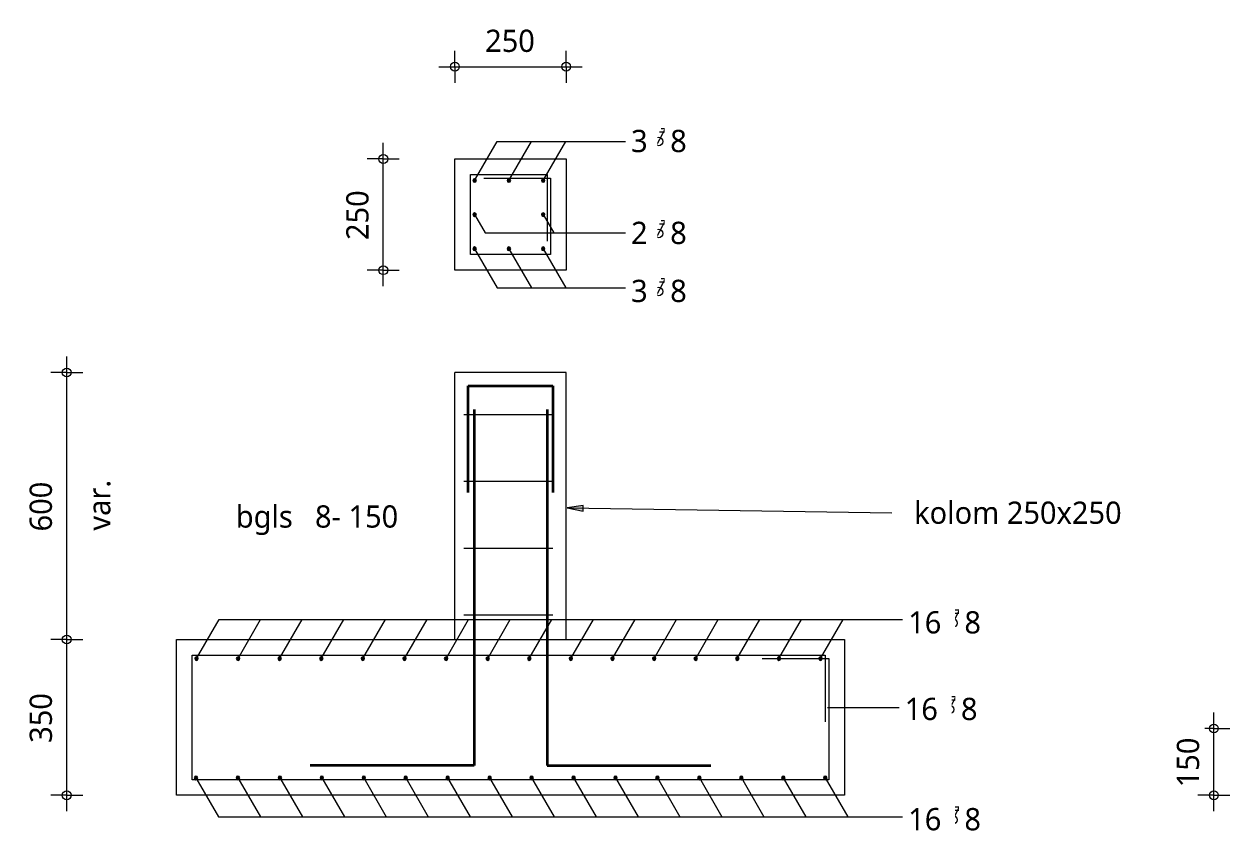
# Model space of a CAD drawing. Header units: millimetres. Extents: x -3388 to 20400, y -422 to 11347.
# Drawn here: x 12175 to 14884, y 4611 to 6435 of the extents above; entities that cross this region are included whole.
import ezdxf

# ---------------------------------------------------------------- set-up
doc = ezdxf.new("R2010")
doc.units = ezdxf.units.MM
for name, color, linetype, lineweight in [('A-ANNO-DIMS', 211, 'Continuous', 13), ('A-ANNO-DIMS-20', 211, 'Continuous', 13), ('A-DETL', 90, 'Continuous', 13), ('A-DETL-GENF', 92, 'Continuous', 18), ('A-DETL-IDEN', 3, 'Continuous', 18), ('A-DETL-MEDM', 33, 'Continuous', 18), ('G-ANNO-TEXT', 231, 'Continuous', 13)]:
    doc.layers.add(name, color=color, linetype=linetype, lineweight=lineweight)
doc.styles.add('Segoe UI_1', font='segoeui.ttf', dxfattribs={"height": 50})
doc.dimstyles.new('2_5_mm', dxfattribs={"dimscale": 304.8, "dimtxt": 52.368197, "dimasz": 0.065617, "dimexe": 0.11811, "dimexo": 0.0625, "dimgap": 0.059055, "dimtad": 1, "dimdec": 0, "dimzin": 0, "dimdsep": 46, "dimtxsty": 'Segoe UI_1', "dimblk1": 'DOTBLANK', "dimblk2": 'DOTBLANK', "dimsah": 1, "dimcen": 0.09, "dimdle": 0.11811, "dimazin": 0, "dimtfac": 1, "dimtdec": 4, "dimtix": 1, "dimtmove": 0, "dimatfit": 3, "dimfxl": 0.11811, "dimfxlon": 1, "dimtvp": 1, "dimtfill": 1, "dimtolj": 1, "dimtzin": 0, "dimarcsym": 2})

# ---------------------------------------------------------------- blocks, each defined once
blk = doc.blocks.new('28 reeks_staven - Type 1-4439006-Details Wapening')
at = {"layer": 'A-DETL-GENF'}
for points in [[(0, -4), (1, -3.9), (2, -3.5), (2.8, -2.8), (3.5, -2), (3.9, -1), (4, 0), (3.9, 1), (3.5, 2), (2.8, 2.8), (2, 3.5), (1, 3.9), (0, 4), (-1, 3.9), (-2, 3.5), (-2.8, 2.8), (-3.5, 1.9), (-3.9, 1), (-4, 0), (-3.9, -1), (-3.5, -2), (-2.8, -2.8), (-2, -3.5), (-1, -3.9)], [(93.5, -4), (94.5, -3.9), (95.5, -3.5), (96.3, -2.8), (96.9, -2), (97.3, -1), (97.5, 0), (97.3, 1), (96.9, 2), (96.3, 2.8), (95.5, 3.5), (94.5, 3.9), (93.5, 4), (92.4, 3.9), (91.5, 3.5), (90.6, 2.8), (90, 1.9), (89.6, 1), (89.5, 0), (89.6, -1), (90, -2), (90.6, -2.8), (91.5, -3.5), (92.4, -3.9)], [(186.9, -4), (188, -3.9), (188.9, -3.5), (189.7, -2.8), (190.5, -1.8), (190.8, -1), (190.9, 0), (190.5, 1.8), (190.4, 2), (189.7, 2.8), (188.9, 3.5), (188, 3.9), (186.9, 4), (185.9, 3.9), (184.9, 3.5), (184.1, 2.8), (183.4, 1.9), (183.1, 1), (182.9, 0), (183.1, -1), (183.5, -2), (184.1, -2.8), (184.9, -3.5), (185.9, -3.9)], [(280.4, -4), (281.4, -3.9), (282.4, -3.5), (283.2, -2.8), (283.8, -2), (284.2, -1), (284.4, 0), (284.2, 1), (283.8, 2), (283.2, 2.8), (282.4, 3.5), (281.4, 3.9), (280.4, 4), (279.3, 3.9), (278.4, 3.5), (277.6, 2.8), (276.9, 1.9), (276.5, 1), (276.4, 0), (276.5, -1), (276.9, -2), (277.6, -2.8), (278.4, -3.5), (279.3, -3.9)], [(373.8, -4), (374.9, -3.9), (375.8, -3.5), (376.7, -2.8), (377.3, -2), (377.7, -1), (377.8, 0), (377.7, 1), (377.3, 2), (376.7, 2.8), (375.8, 3.5), (374.9, 3.9), (373.8, 4), (372.8, 3.9), (371.8, 3.5), (371, 2.8), (370.3, 1.9), (370, 1), (369.8, 0), (370, -1), (370.4, -2), (371, -2.8), (371.8, -3.5), (372.8, -3.9)], [(467.3, -4), (468.3, -3.9), (469.3, -3.5), (470.1, -2.8), (470.8, -2), (471.2, -1), (471.3, 0), (471.2, 1), (470.8, 2), (470.1, 2.8), (469.3, 3.5), (468.3, 3.9), (467.3, 4), (466.3, 3.9), (465.3, 3.5), (464.5, 2.8), (463.8, 1.9), (463.4, 1), (463.3, 0), (463.4, -1), (463.8, -2), (464.5, -2.8), (465.3, -3.5), (466.3, -3.9)], [(560.8, -4), (561.8, -3.9), (562.8, -3.5), (563.6, -2.8), (564.2, -2), (564.6, -1), (564.8, 0), (564.6, 1), (564.2, 2), (563.6, 2.8), (562.8, 3.5), (561.8, 3.9), (560.8, 4), (559.7, 3.9), (558.8, 3.5), (557.9, 2.8), (557.3, 1.9), (556.9, 1), (556.8, 0), (556.9, -1), (557.3, -2), (557.9, -2.8), (558.8, -3.5), (559.7, -3.9)], [(654.2, -4), (655.3, -3.9), (656.2, -3.5), (657.1, -2.8), (657.7, -2), (658.1, -1), (658.2, 0), (658.1, 1), (657.7, 2), (657.1, 2.8), (656.2, 3.5), (655.3, 3.9), (654.2, 4), (653.2, 3.9), (652.2, 3.5), (651.4, 2.8), (650.7, 1.9), (650.4, 1), (650.2, 0), (650.4, -1), (650.8, -2), (651.4, -2.8), (652.2, -3.5), (653.2, -3.9)], [(747.7, -4), (748.7, -3.9), (749.7, -3.5), (750.5, -2.8), (751.2, -2), (751.5, -1), (751.7, 0), (751.5, 1), (751.2, 2), (750.5, 2.8), (749.7, 3.5), (748.7, 3.9), (747.7, 4), (746.7, 3.9), (745.7, 3.5), (744.9, 2.8), (744.2, 1.9), (743.8, 1), (743.7, 0), (743.8, -1), (744.2, -2), (744.9, -2.8), (745.7, -3.5), (746.7, -3.9)], [(841.1, -4), (842.2, -3.9), (843.1, -3.5), (844, -2.8), (844.6, -2), (845, -1), (845.1, 0), (845, 1), (844.6, 2), (844, 2.8), (843.1, 3.5), (842.2, 3.9), (841.1, 4), (840.1, 3.9), (839.1, 3.5), (838.3, 2.8), (837.6, 1.9), (837.3, 1), (837.1, 0), (837.3, -1), (837.7, -2), (838.3, -2.8), (839.1, -3.5), (840.1, -3.9)], [(934.6, -4), (935.6, -3.9), (936.6, -3.5), (937.4, -2.8), (938.1, -2), (938.5, -1), (938.6, 0), (938.5, 1), (938.1, 2), (937.4, 2.8), (936.6, 3.5), (935.6, 3.9), (934.6, 4), (933.6, 3.9), (932.6, 3.5), (931.8, 2.8), (931.1, 1.9), (930.7, 1), (930.6, 0), (930.7, -1), (931.1, -2), (931.8, -2.8), (932.6, -3.5), (933.6, -3.9)], [(1028.1, -4), (1029.1, -3.9), (1030.1, -3.5), (1030.9, -2.8), (1031.5, -2), (1031.9, -1), (1032.1, 0), (1031.9, 1), (1031.5, 2), (1030.9, 2.8), (1030.1, 3.5), (1029.1, 3.9), (1028.1, 4), (1027, 3.9), (1026.1, 3.5), (1025.2, 2.8), (1024.6, 1.9), (1024.2, 1), (1024.1, 0), (1024.2, -1), (1024.6, -2), (1025.2, -2.8), (1026.1, -3.5), (1027, -3.9)], [(1121.5, -4), (1122.6, -3.9), (1123.5, -3.5), (1124.4, -2.8), (1125, -2), (1125.4, -1), (1125.5, 0), (1125.4, 1), (1125, 2), (1124.4, 2.8), (1123.5, 3.5), (1122.6, 3.9), (1121.5, 4), (1120.5, 3.9), (1119.5, 3.5), (1118.7, 2.8), (1118, 1.9), (1117.7, 1), (1117.5, 0), (1117.7, -1), (1118.1, -2), (1118.7, -2.8), (1119.5, -3.5), (1120.5, -3.9)], [(1215, -4), (1216, -3.9), (1217, -3.5), (1217.8, -2.8), (1218.5, -2), (1218.9, -1), (1219, 0), (1218.9, 1), (1218.5, 2), (1217.8, 2.8), (1217, 3.5), (1216, 3.9), (1215, 4), (1214, 3.9), (1213, 3.5), (1212.2, 2.8), (1211.5, 1.9), (1211.1, 1), (1211, 0), (1211.1, -1), (1211.6, -2.1), (1212.2, -2.8), (1213, -3.5), (1214, -3.9)], [(1308.5, -4), (1309.5, -3.9), (1310.5, -3.5), (1311.3, -2.8), (1311.9, -2), (1312.3, -1), (1312.5, 0), (1312.3, 1), (1311.9, 2), (1311.3, 2.8), (1310.5, 3.5), (1309.5, 3.9), (1308.5, 4), (1307.4, 3.9), (1306.5, 3.5), (1305.6, 2.8), (1305, 1.9), (1304.6, 1), (1304.5, 0), (1304.6, -1), (1305, -2), (1305.6, -2.8), (1306.5, -3.5), (1307.4, -3.9)], [(1401.9, -4), (1402.9, -3.9), (1403.9, -3.5), (1404.7, -2.8), (1405.4, -2), (1405.8, -1), (1405.9, 0), (1405.8, 1), (1405.4, 2), (1404.7, 2.8), (1403.9, 3.5), (1402.9, 3.9), (1401.9, 4), (1400.9, 3.9), (1399.9, 3.5), (1399.1, 2.8), (1398.4, 1.9), (1398, 1), (1397.9, 0), (1398, -1), (1398.4, -2), (1399.1, -2.8), (1399.9, -3.5), (1400.9, -3.9)]]:
    blk.add_hatch(color=256, dxfattribs=at).paths.add_polyline_path(points)
for p, q in [((0, 0), (50.7, 87.8)), ((50.7, 87.8), (1601.9, 87.8)), ((93.5, 0), (144.1, 87.8)), ((186.9, 0), (237.6, 87.8)), ((280.4, 0), (331, 87.8)), ((373.8, 0), (424.5, 87.8)), ((467.3, 0), (518, 87.8)), ((560.8, 0), (611.4, 87.8)), ((654.2, 0), (704.9, 87.8)), ((747.7, 0), (798.4, 87.8)), ((841.1, 0), (891.8, 87.8)), ((934.6, 0), (985.3, 87.8)), ((1028.1, 0), (1078.7, 87.8)), ((1121.5, 0), (1172.2, 87.8)), ((1215, 0), (1265.7, 87.8)), ((1308.5, 0), (1359.1, 87.8)), ((1401.9, 0), (1452.6, 87.8))]:
    blk.add_line(p, q, dxfattribs=at)
at = {"layer": 'A-DETL-MEDM'}
for centre, start, end in [((0, 0), 360, 180), ((0, 0), 180, 360), ((93.5, 0), 0, 180), ((93.5, 0), 180, 360), ((186.9, 0), 0, 180), ((186.9, 0), 180, 360), ((280.4, 0), 0, 180), ((280.4, 0), 180, 360), ((373.8, 0), 360, 180), ((373.8, 0), 180, 360), ((467.3, 0), 0, 180), ((467.3, 0), 180, 360), ((560.8, 0), 0, 180), ((560.8, 0), 180, 360), ((654.2, 0), 0, 180), ((654.2, 0), 180, 360), ((747.7, 0), 0, 180), ((747.7, 0), 180, 360), ((841.1, 0), 0, 180), ((841.1, 0), 180, 360), ((934.6, 0), 0, 180), ((934.6, 0), 180, 360), ((1028.1, 0), 0, 180), ((1028.1, 0), 180, 360), ((1121.5, 0), 0, 180), ((1121.5, 0), 180, 360), ((1215, 0), 0, 180), ((1215, 0), 180, 360), ((1308.5, 0), 0, 180), ((1308.5, 0), 180, 360), ((1401.9, 0), 0, 180), ((1401.9, 0), 180, 360)]:
    blk.add_arc(centre, 4, start, end, dxfattribs=at)
blk = doc.blocks.new('28 balk - Type 1 dekking 35_40-4424353-Details Wapening')
at = {"layer": 'A-DETL-MEDM'}
for p, q in [((0, 350), (1500, 350)), ((0, 0), (0, 350)), ((1500, 350), (1500, 0)), ((1500, 0), (0, 0))]:
    blk.add_line(p, q, dxfattribs=at)
blk = doc.blocks.new('28 beugels - rond 8-4424733-Details Wapening')
at = {"layer": 'A-DETL-MEDM'}
for p, q in [((0, 280), (1422, 280)), ((0, 0), (0, 280)), ((1280, 272), (1430, 272)), ((1422, 280), (1422, 130)), ((1430, 272), (1430, 0)), ((1430, 0), (0, 0))]:
    blk.add_line(p, q, dxfattribs=at)
blk = doc.blocks.new('28 reeks_staven - Type 1-4439146-Details Wapening')
at = {"layer": 'A-DETL-GENF'}
for points in [[(0, -4), (1, -3.9), (2, -3.5), (2.8, -2.8), (3.5, -2), (3.9, -1), (4, 0), (3.9, 1), (3.5, 2), (2.8, 2.8), (2, 3.5), (1, 3.9), (0, 4), (-1, 3.9), (-2, 3.5), (-2.8, 2.8), (-3.5, 2), (-3.9, 1), (-4, 0), (-3.9, -1), (-3.5, -2), (-2.8, -2.8), (-2, -3.5), (-1, -3.9)], [(94.2, -4), (95.3, -3.9), (96.2, -3.5), (97.1, -2.8), (97.7, -2), (98.1, -1), (98.2, 0), (98.1, 1), (97.7, 2), (97.1, 2.8), (96.2, 3.5), (95.3, 3.9), (94.2, 4), (93.2, 3.9), (92.2, 3.5), (91.4, 2.8), (90.8, 2), (90.4, 1), (90.2, 0), (90.4, -1), (90.8, -2), (91.4, -2.8), (92.2, -3.5), (93.2, -3.9)], [(188.5, -4), (189.5, -3.9), (190.5, -3.5), (191.6, -2.5), (191.9, -2), (192.3, -1), (192.5, 0), (192.3, 1), (191.6, 2.5), (191.3, 2.8), (190.5, 3.5), (189.5, 3.9), (188.5, 4), (187.4, 3.9), (186.5, 3.5), (185.6, 2.8), (185, 2), (184.6, 1), (184.5, 0), (184.6, -1), (185, -2), (185.6, -2.8), (186.5, -3.5), (187.4, -3.9)], [(282.7, -4), (283.8, -3.9), (284.7, -3.5), (285.5, -2.8), (286.2, -2), (286.6, -1), (286.7, 0), (286.6, 1), (286.2, 2), (285.5, 2.8), (284.7, 3.5), (283.8, 3.9), (282.7, 4), (281.7, 3.9), (280.7, 3.5), (279.9, 2.8), (279.3, 2), (278.9, 1), (278.7, 0), (278.9, -1), (279.3, -2), (279.9, -2.8), (280.7, -3.5), (281.7, -3.9)], [(377, -4), (378, -3.9), (379, -3.5), (379.8, -2.8), (380.4, -2), (380.8, -1), (381, 0), (380.8, 1), (380.4, 2), (379.8, 2.8), (379, 3.5), (378, 3.9), (377, 4), (375.9, 3.9), (375, 3.5), (374.1, 2.8), (373.5, 2), (373.1, 1), (373, 0), (373.1, -1), (373.5, -2), (374.1, -2.8), (375, -3.5), (375.9, -3.9)], [(471.2, -4), (472.2, -3.9), (473.2, -3.5), (474, -2.8), (474.7, -2), (475.1, -1), (475.2, 0), (475.1, 1), (474.7, 2), (474, 2.8), (473.2, 3.5), (472.2, 3.9), (471.2, 4), (470.2, 3.9), (469.2, 3.5), (468.4, 2.8), (467.7, 2), (467.3, 1), (467.2, 0), (467.3, -1), (467.7, -2), (468.4, -2.8), (469.2, -3.5), (470.2, -3.9)], [(565.4, -4), (566.5, -3.9), (567.4, -3.5), (568.3, -2.8), (568.9, -2), (569.3, -1), (569.4, 0), (569.3, 1), (568.9, 2), (568.3, 2.8), (567.4, 3.5), (566.5, 3.9), (565.4, 4), (564.4, 3.9), (563.4, 3.5), (562.6, 2.8), (562, 2), (561.6, 1), (561.4, 0), (561.6, -1), (562, -2), (562.6, -2.8), (563.4, -3.5), (564.4, -3.9)], [(659.7, -4), (660.7, -3.9), (661.7, -3.5), (662.5, -2.8), (663.1, -2), (663.5, -1), (663.7, 0), (663.5, 1), (663.1, 2), (662.5, 2.8), (661.7, 3.5), (660.7, 3.9), (659.7, 4), (658.6, 3.9), (657.7, 3.5), (656.8, 2.8), (656.2, 2), (655.8, 1), (655.7, 0), (655.8, -1), (656.2, -2), (656.8, -2.8), (657.7, -3.5), (658.6, -3.9)], [(753.9, -4), (754.9, -3.9), (755.9, -3.5), (756.7, -2.8), (757.4, -2), (757.8, -1), (757.9, 0), (757.8, 1), (757.4, 2), (756.7, 2.8), (755.9, 3.5), (754.9, 3.9), (753.9, 4), (752.9, 3.9), (751.9, 3.5), (751.1, 2.8), (750.4, 2), (750, 1), (749.9, 0), (750, -1), (750.4, -2), (751.1, -2.8), (751.9, -3.5), (752.9, -3.9)], [(848.2, -4), (849.2, -3.9), (850.2, -3.5), (851, -2.8), (851.6, -2), (852, -1), (852.2, 0), (852, 1), (851.6, 2), (851, 2.8), (850.2, 3.5), (849.2, 3.9), (848.2, 4), (847.1, 3.9), (846.2, 3.5), (845.3, 2.8), (844.7, 2), (844.3, 1), (844.2, 0), (844.3, -1), (844.7, -2), (845.3, -2.8), (846.2, -3.5), (847.1, -3.9)], [(942.4, -4), (943.4, -3.9), (944.4, -3.5), (945.2, -2.8), (945.9, -2), (946.3, -1), (946.4, 0), (946.3, 1), (945.9, 2), (945.2, 2.8), (944.4, 3.5), (943.4, 3.9), (942.4, 4), (941.4, 3.9), (940.4, 3.5), (939.6, 2.8), (938.9, 2), (938.5, 1), (938.4, 0), (938.5, -1), (938.9, -2), (939.6, -2.8), (940.4, -3.5), (941.4, -3.9)], [(1036.6, -4), (1037.7, -3.9), (1038.6, -3.5), (1039.5, -2.8), (1040.1, -2), (1040.5, -1), (1040.6, 0), (1040.5, 1), (1040.1, 2), (1039.5, 2.8), (1038.6, 3.5), (1037.7, 3.9), (1036.6, 4), (1035.6, 3.9), (1034.6, 3.5), (1033.8, 2.8), (1033.2, 2), (1032.8, 1), (1032.6, 0), (1032.8, -1), (1033.2, -2), (1033.8, -2.8), (1034.6, -3.5), (1035.6, -3.9)], [(1130.9, -4), (1131.9, -3.9), (1132.9, -3.5), (1133.7, -2.8), (1134.3, -2), (1134.7, -1), (1134.9, 0), (1134.7, 1), (1134.3, 2), (1133.7, 2.8), (1132.9, 3.5), (1131.9, 3.9), (1130.9, 4), (1129.8, 3.9), (1128.9, 3.5), (1128, 2.8), (1127.4, 2), (1127, 1), (1126.9, 0), (1127, -1), (1127.4, -2), (1128, -2.8), (1128.9, -3.5), (1129.8, -3.9)], [(1225.1, -4), (1226.1, -3.9), (1227.1, -3.5), (1227.9, -2.8), (1228.6, -2), (1229, -1), (1229.1, 0), (1229, 1), (1228.6, 2), (1227.9, 2.8), (1227.1, 3.5), (1226.1, 3.9), (1225.1, 4), (1224.1, 3.9), (1223.1, 3.5), (1222.3, 2.8), (1221.6, 2), (1221.2, 1), (1221.1, 0), (1221.2, -1), (1221.6, -2), (1222.3, -2.8), (1223.1, -3.5), (1224.1, -3.9)], [(1319.3, -4), (1320.4, -3.9), (1321.3, -3.5), (1322.2, -2.8), (1322.8, -2), (1323.2, -1), (1323.3, 0), (1323.2, 1), (1322.8, 2), (1322.2, 2.8), (1321.3, 3.5), (1320.4, 3.9), (1319.3, 4), (1318.3, 3.9), (1317.3, 3.5), (1316.5, 2.8), (1315.9, 2), (1315.5, 1), (1315.3, 0), (1315.5, -1), (1315.9, -2), (1316.5, -2.8), (1317.3, -3.5), (1318.3, -3.9)], [(1413.6, -4), (1414.6, -3.9), (1415.6, -3.5), (1416.9, -2.2), (1417.1, -2), (1417.5, -1), (1417.6, 0), (1417.5, 1), (1416.9, 2.2), (1416.4, 2.8), (1415.6, 3.5), (1414.6, 3.9), (1413.6, 4), (1412.6, 3.9), (1411.6, 3.5), (1410.8, 2.8), (1410.1, 2), (1409.7, 1), (1409.6, 0), (1409.7, -1), (1410.1, -2), (1410.8, -2.8), (1411.6, -3.5), (1412.6, -3.9)]]:
    blk.add_hatch(color=256, dxfattribs=at).paths.add_polyline_path(points)
for p, q in [((0, 0), (50.7, -87.8)), ((94.2, 0), (144.9, -87.8)), ((188.5, 0), (239.1, -87.8)), ((282.7, 0), (333.4, -87.8)), ((377, 0), (427.6, -87.8)), ((471.2, 0), (521.9, -87.8)), ((565.4, 0), (616.1, -87.8)), ((659.7, 0), (710.3, -87.8)), ((753.9, 0), (804.6, -87.8)), ((848.2, 0), (898.8, -87.8)), ((942.4, 0), (993.1, -87.8)), ((1036.6, 0), (1087.3, -87.8)), ((1130.9, 0), (1181.5, -87.8)), ((1225.1, 0), (1275.8, -87.8)), ((1319.3, 0), (1370, -87.8)), ((1413.6, 0), (1464.3, -87.8)), ((50.7, -87.8), (1613.6, -87.8))]:
    blk.add_line(p, q, dxfattribs=at)
at = {"layer": 'A-DETL-MEDM'}
for centre, start, end in [((0, 0), 0, 180), ((94.2, 0), 0, 180), ((188.5, 0), 0, 180), ((282.7, 0), 0, 180), ((377, 0), 0, 180), ((471.2, 0), 0, 180), ((565.4, 0), 0, 180), ((659.7, 0), 0, 180), ((753.9, 0), 0, 180), ((848.2, 0), 0, 180), ((942.4, 0), 0, 180), ((1036.6, 0), 0, 180), ((1130.9, 0), 0, 180), ((1225.1, 0), 0, 180), ((1319.3, 0), 0, 180), ((1413.6, 0), 0, 180), ((1413.6, 0), 180, 360), ((0, 0), 180, 360), ((94.2, 0), 180, 360), ((188.5, 0), 180, 360), ((282.7, 0), 180, 360), ((377, 0), 180, 360), ((471.2, 0), 180, 360), ((565.4, 0), 180, 360), ((659.7, 0), 180, 360), ((753.9, 0), 180, 360), ((848.2, 0), 180, 360), ((942.4, 0), 180, 360), ((1036.6, 0), 180, 360), ((1130.9, 0), 180, 360), ((1225.1, 0), 180, 360), ((1319.3, 0), 180, 360)]:
    blk.add_arc(centre, 4, start, end, dxfattribs=at)
blk = doc.blocks.new('NLRS_28_DI_beugels_aanzicht - rond 8-5062734-Details Wapening')
at = {"layer": 'A-DETL-MEDM'}
for p, q in [((0, 0), (0, 200.2)), ((150, 0), (150, 200.2)), ((300, 0), (300, 200.2)), ((450, 0), (450, 200.2))]:
    blk.add_line(p, q, dxfattribs=at)
blk = doc.blocks.new('28 balk - Type 1 dekking 35_40-4424356-Details Wapening')
at = {"layer": 'A-DETL-MEDM'}
for p, q in [((0, 250), (250, 250)), ((0, 0), (0, 250)), ((250, 250), (250, 0)), ((250, 0), (0, 0))]:
    blk.add_line(p, q, dxfattribs=at)
blk = doc.blocks.new('28 beugels - rond 8-4424736-Details Wapening')
at = {"layer": 'A-DETL-MEDM'}
for p, q in [((0, 180), (172, 180)), ((0, 0), (0, 180)), ((30, 172), (180, 172)), ((172, 180), (172, 30)), ((180, 172), (180, 0)), ((180, 0), (0, 0))]:
    blk.add_line(p, q, dxfattribs=at)
blk = doc.blocks.new('28 reeks_staven - Type 1-4439646-Details Wapening')
at = {"layer": 'A-DETL-GENF'}
for points in [[(0, -4), (1, -3.9), (2, -3.5), (2.8, -2.8), (3.5, -2), (3.9, -1), (4, 0), (3.9, 1), (3.5, 2), (2.8, 2.8), (2, 3.5), (1, 3.9), (0, 4), (-1, 3.9), (-2, 3.5), (-2.8, 2.8), (-3.5, 2), (-3.9, 1), (-4, 0), (-3.9, -1), (-3.5, -2), (-2.8, -2.8), (-2, -3.5), (-1, -3.9)], [(77.1, -4), (78.1, -3.9), (79.1, -3.5), (79.9, -2.8), (80.5, -2), (80.9, -1), (81.1, 0), (80.9, 1), (80.5, 2), (79.9, 2.8), (79.1, 3.5), (78.1, 3.9), (76.2, 3.9), (76, 3.9), (75.1, 3.5), (74.2, 2.8), (73.6, 2), (73.2, 1), (73.1, 0), (73.2, -1), (73.6, -2), (74.2, -2.8), (75.1, -3.5), (76.2, -3.9)], [(154.1, -4), (155.2, -3.9), (156.1, -3.5), (157, -2.8), (157.6, -2), (158, -1), (158.1, 0), (158, 1), (157.6, 2), (157, 2.8), (156.1, 3.5), (155.2, 3.9), (154.1, 4), (153.1, 3.9), (152.1, 3.5), (151.3, 2.8), (150.7, 2), (150.3, 1), (150.1, 0), (150.3, -1), (150.7, -2), (151.3, -2.8), (152.1, -3.5), (153.1, -3.9)]]:
    blk.add_hatch(color=256, dxfattribs=at).paths.add_polyline_path(points)
for p, q in [((0, 0), (50.7, 87.8)), ((50.7, 87.8), (354.1, 87.8)), ((77.1, 0), (127.7, 87.8)), ((154.1, 0), (204.8, 87.8))]:
    blk.add_line(p, q, dxfattribs=at)
at = {"layer": 'A-DETL-MEDM'}
for centre, start, end in [((0, 0), 360, 180), ((0, 0), 180, 360), ((77.1, 0), 0, 180), ((77.1, 0), 180, 360), ((154.1, 0), 0, 180), ((154.1, 0), 180, 360)]:
    blk.add_arc(centre, 4, start, end, dxfattribs=at)
blk = doc.blocks.new('28 reeks_staven - Type 1-4439674-Details Wapening')
at = {"layer": 'A-DETL-GENF'}
for points in [[(0, -4), (1, -3.9), (2, -3.5), (2.8, -2.8), (3.5, -2), (3.9, -1), (4, 0), (3.9, 1), (3.5, 2), (2.8, 2.8), (2, 3.5), (1, 3.9), (0, 4), (-1, 3.9), (-2, 3.5), (-2.8, 2.8), (-3.5, 2), (-3.9, 1), (-4, 0), (-3.9, -1), (-3.5, -2), (-2.8, -2.8), (-2, -3.5), (-1, -3.9)], [(77.1, -4), (78.1, -3.9), (79.1, -3.5), (79.9, -2.8), (80.5, -2), (80.9, -1), (81.1, 0), (80.9, 1), (80.5, 2), (79.9, 2.8), (79.1, 3.5), (78.1, 3.9), (76.2, 3.9), (76, 3.9), (75.1, 3.5), (74.2, 2.8), (73.6, 2), (73.2, 1), (73.1, 0), (73.2, -1), (73.6, -2), (74.2, -2.8), (75.1, -3.5), (76.2, -3.9)], [(154.1, -4), (155.2, -3.9), (156.1, -3.5), (157, -2.8), (157.6, -2), (158, -1), (158.1, 0), (158, 1), (157.6, 2), (157, 2.8), (156.1, 3.5), (155.2, 3.9), (154.1, 4), (153.1, 3.9), (152.1, 3.5), (151.3, 2.8), (150.7, 2), (150.3, 1), (150.1, 0), (150.3, -1), (150.7, -2), (151.3, -2.8), (152.1, -3.5), (153.1, -3.9)]]:
    blk.add_hatch(color=256, dxfattribs=at).paths.add_polyline_path(points)
for p, q in [((0, 0), (50.7, -87.8)), ((77.1, 0), (127.7, -87.8)), ((154.1, 0), (204.8, -87.8)), ((50.7, -87.8), (354.1, -87.8))]:
    blk.add_line(p, q, dxfattribs=at)
at = {"layer": 'A-DETL-MEDM'}
for centre, start, end in [((0, 0), 0, 180), ((77.1, 0), 0, 180), ((154.1, 0), 0, 180), ((154.1, 0), 180, 360), ((0, 0), 180, 360), ((77.1, 0), 180, 360)]:
    blk.add_arc(centre, 4, start, end, dxfattribs=at)
blk = doc.blocks.new('28 reeks_staven - Type 1-4439702-Details Wapening')
at = {"layer": 'A-DETL-GENF'}
for points in [[(0, -4), (1, -3.9), (2, -3.5), (2.8, -2.8), (3.5, -2), (3.9, -1), (4, 0), (3.9, 1), (3.5, 2), (2.8, 2.8), (2, 3.5), (1, 3.9), (0, 4), (-1, 3.9), (-2, 3.5), (-2.8, 2.8), (-3.5, 2), (-3.9, 1), (-4, 0), (-3.9, -1), (-3.5, -2), (-2.8, -2.8), (-2, -3.5), (-1, -3.9)], [(154.1, -4), (155.2, -3.9), (156.1, -3.5), (157, -2.8), (157.6, -2), (158, -1), (158.1, 0), (158, 1), (157.6, 2), (157, 2.8), (156.1, 3.5), (155.2, 3.9), (154.1, 4), (153.1, 3.9), (152.1, 3.5), (151.3, 2.8), (150.7, 2), (150.3, 1), (150.1, 0), (150.3, -1), (150.7, -2), (151.3, -2.8), (152.1, -3.5), (153.1, -3.9)]]:
    blk.add_hatch(color=256, dxfattribs=at).paths.add_polyline_path(points)
for p, q in [((0, 0), (23.6, -40.9)), ((154.1, 0), (177.8, -40.9)), ((23.6, -40.9), (354.1, -40.9))]:
    blk.add_line(p, q, dxfattribs=at)
at = {"layer": 'A-DETL-MEDM'}
for centre, start, end in [((0, 0), 0, 180), ((154.1, 0), 0, 180), ((154.1, 0), 180, 360), ((0, 0), 180, 360)]:
    blk.add_arc(centre, 4, start, end, dxfattribs=at)
blk = doc.blocks.new('28_TAG_DI_wapening - 2_5 aantal_diameter-3658683-Details Wapening')
at = {"layer": 'A-DETL-IDEN'}
for p, q in [((-3.63, -1.31), (-2.23, 1.39)), ((-2.06, 0.84), (-2.97, 0.84)), ((-1.87, 1.21), (-2.78, 1.21))]:
    blk.add_line(p, q, dxfattribs=at)
blk.add_circle((-3.06, -0.22), 0.483, dxfattribs=at)
blk = doc.blocks.new('DIMBLOCK22-Details Wapening')
at = {"layer": 'A-ANNO-DIMS-20'}
for p, q in [((12271.1, 4666.3), (12271.1, 5088.3)), ((12271.1, 5052.3), (12235.1, 5052.3)), ((12271.1, 5052.3), (12307.1, 5052.3)), ((12271.1, 4702.3), (12235.1, 4702.3)), ((12271.1, 4702.3), (12307.1, 4702.3))]:
    blk.add_line(p, q, dxfattribs=at)
for centre in [(12271.1, 5052.3), (12271.1, 4702.3)]:
    blk.add_circle(centre, 10, dxfattribs=at)
at = {"layer": 'A-ANNO-DIMS-20', "color": 0, "insert": (12187.8, 4820.1), "char_height": 50, "width": 137.109, "attachment_point": 1, "rotation": 90, "line_spacing_factor": 1.142579, "style": 'Segoe UI_1', "bg_fill": 3, "box_fill_scale": 1.25, "bg_fill_color": 9, "bg_fill_true_color": 13158600, "bg_fill_transparency": 0}
blk.add_mtext('350', dxfattribs=at)
blk = doc.blocks.new('_DotBlank')
at = {"color": 0, "linetype": 'ByBlock', "lineweight": -2}
blk.add_line((-0.5, 0), (-1, 0), dxfattribs=at)
blk.add_circle((0, 0), 0.5, dxfattribs=at)
blk = doc.blocks.new('DIMBLOCK28-Details Wapening')
at = {"layer": 'A-ANNO-DIMS-20'}
for p, q in [((12271.1, 5016.3), (12271.1, 5688.4)), ((12271.1, 5652.4), (12235.1, 5652.4)), ((12271.1, 5652.4), (12307.1, 5652.4)), ((12271.1, 5052.3), (12235.1, 5052.3)), ((12271.1, 5052.3), (12307.1, 5052.3))]:
    blk.add_line(p, q, dxfattribs=at)
for centre in [(12271.1, 5652.4), (12271.1, 5052.3)]:
    blk.add_circle(centre, 10, dxfattribs=at)
at = {"layer": 'A-ANNO-DIMS-20', "color": 0, "char_height": 50, "attachment_point": 1, "rotation": 90, "line_spacing_factor": 1.142579, "style": 'Segoe UI_1', "bg_fill": 3, "box_fill_scale": 1.25, "bg_fill_color": 9, "bg_fill_true_color": 13158600, "bg_fill_transparency": 0}
for s, insert, width in [('600', (12187.8, 5295.2), 137.109), ('var.', (12319, 5297.1), 132.539)]:
    blk.add_mtext(s, dxfattribs=dict(at, insert=insert, width=width))
blk = doc.blocks.new('28_TAG_DI_wapening - 2_5 omschrijving_diameter_hoh-3658684-Details Wapening')
at = {"layer": 'A-DETL-IDEN'}
for p, q in [((-3.63, -1.31), (-2.23, 1.39)), ((-2.06, 0.84), (-2.97, 0.84)), ((-1.87, 1.21), (-2.78, 1.21))]:
    blk.add_line(p, q, dxfattribs=at)
blk.add_circle((-3.06, -0.22), 0.483, dxfattribs=at)
blk = doc.blocks.new('DIMBLOCK39-Details Wapening')
at = {"layer": 'A-ANNO-DIMS-20'}
for p, q in [((13143, 6339.7), (13143, 6375.7)), ((13393, 6339.7), (13393, 6375.7)), ((13107, 6339.7), (13429, 6339.7)), ((13143, 6339.7), (13143, 6303.7)), ((13393, 6339.7), (13393, 6303.7))]:
    blk.add_line(p, q, dxfattribs=at)
for centre in [(13143, 6339.7), (13393, 6339.7)]:
    blk.add_circle(centre, 10, dxfattribs=at)
at = {"layer": 'A-ANNO-DIMS-20', "color": 0, "insert": (13210.9, 6422.9), "char_height": 50, "width": 137.109, "attachment_point": 1, "line_spacing_factor": 1.142579, "style": 'Segoe UI_1', "bg_fill": 3, "box_fill_scale": 1.25, "bg_fill_color": 9, "bg_fill_true_color": 13158600, "bg_fill_transparency": 0}
blk.add_mtext('250', dxfattribs=at)
blk = doc.blocks.new('DIMBLOCK40-Details Wapening')
at = {"layer": 'A-ANNO-DIMS-20'}
for p, q in [((12982.2, 5846.3), (12982.2, 6168.3)), ((12982.2, 6132.3), (12946.2, 6132.3)), ((12982.2, 6132.3), (13018.2, 6132.3)), ((12982.2, 5882.3), (12946.2, 5882.3)), ((12982.2, 5882.3), (13018.2, 5882.3))]:
    blk.add_line(p, q, dxfattribs=at)
for centre in [(12982.2, 6132.3), (12982.2, 5882.3)]:
    blk.add_circle(centre, 10, dxfattribs=at)
at = {"layer": 'A-ANNO-DIMS-20', "color": 0, "insert": (12899, 5950.1), "char_height": 50, "width": 137.109, "attachment_point": 1, "rotation": 90, "line_spacing_factor": 1.142579, "style": 'Segoe UI_1', "bg_fill": 3, "box_fill_scale": 1.25, "bg_fill_color": 9, "bg_fill_true_color": 13158600, "bg_fill_transparency": 0}
blk.add_mtext('250', dxfattribs=at)
blk = doc.blocks.new('DIMBLOCK76-Details Wapening')
at = {"layer": 'A-ANNO-DIMS-20'}
for p, q in [((14848, 4666.3), (14848, 4888.3)), ((14848, 4852.3), (14812, 4852.3)), ((14848, 4852.3), (14884, 4852.3)), ((14848, 4702.3), (14812, 4702.3)), ((14848, 4702.3), (14884, 4702.3))]:
    blk.add_line(p, q, dxfattribs=at)
for centre in [(14848, 4852.3), (14848, 4702.3)]:
    blk.add_circle(centre, 10, dxfattribs=at)
at = {"layer": 'A-ANNO-DIMS-20', "color": 0, "insert": (14764.8, 4720.1), "char_height": 50, "width": 137.109, "attachment_point": 1, "rotation": 90, "line_spacing_factor": 1.142579, "style": 'Segoe UI_1', "bg_fill": 3, "box_fill_scale": 1.25, "bg_fill_color": 9, "bg_fill_true_color": 13158600, "bg_fill_transparency": 0}
blk.add_mtext('150', dxfattribs=at)

msp = doc.modelspace()

# ---------------------------------------------------------------- hatches: boundary and pattern name
at = {"layer": 'G-ANNO-TEXT'}
msp.add_hatch(color=7, dxfattribs=at).paths.add_polyline_path([(13395, 5347.9), (13430.9, 5341), (13431.1, 5353.7)])

# ---------------------------------------------------------------- linework, layer by layer
at = {"layer": 'A-DETL', "lineweight": 18}
for p, q in [((13143, 5053.3), (13143, 5652.4)), ((13393, 5652.4), (13143, 5652.4)), ((13393, 5053.3), (13393, 5652.4))]:
    msp.add_line(p, q, dxfattribs=at)
at = {"layer": 'A-DETL', "lineweight": 35}
for p, q in [((13173, 5382.4), (13173, 5622.4)), ((13173, 5622.4), (13363, 5622.4)), ((13363, 5622.4), (13363, 5382.4)), ((13186, 5569.3), (13186, 4769.3)), ((13350, 5569.3), (13350, 4769.3)), ((13186, 4769.3), (12818, 4769.3)), ((13350, 4769.3), (13718, 4769.3))]:
    msp.add_line(p, q, dxfattribs=at)
at = {"layer": 'A-DETL-IDEN'}
msp.add_line((13980, 4899.8), (14153.6, 4899.8), dxfattribs=at)
at = {"layer": 'G-ANNO-TEXT', "color": 250}
for p, q in [((13431.1, 5353.7), (13395, 5347.9)), ((13395, 5347.9), (13430.9, 5341)), ((13395, 5347.9), (14124.6, 5337.3)), ((13430.9, 5341), (13431.1, 5353.7))]:
    msp.add_line(p, q, dxfattribs=at)

# ---------------------------------------------------------------- block references
at = {"layer": 'A-DETL-GENF'}
for name, p in [('28 reeks_staven - Type 1-4439646-Details Wapening', (13187.3, 6084)), ('28 reeks_staven - Type 1-4439702-Details Wapening', (13187.3, 6007.3)), ('28 reeks_staven - Type 1-4439674-Details Wapening', (13187.3, 5930.5)), ('28 reeks_staven - Type 1-4439006-Details Wapening', (12562.5, 5009.3)), ('28 reeks_staven - Type 1-4439146-Details Wapening', (12561.4, 4741.3))]:
    msp.add_blockref(name, p, dxfattribs=at)
at = {"layer": 'A-DETL-IDEN', "xscale": 19.99999999999999, "yscale": 19.99999999999999, "zscale": 19.99999999999999}
for name, p in [('28_TAG_DI_wapening - 2_5 aantal_diameter-3658683-Details Wapening', (13661.9, 6175.7)), ('28_TAG_DI_wapening - 2_5 aantal_diameter-3658683-Details Wapening', (13661.9, 5969.2)), ('28_TAG_DI_wapening - 2_5 aantal_diameter-3658683-Details Wapening', (13661.9, 5838.8)), ('28_TAG_DI_wapening - 2_5 omschrijving_diameter_hoh-3658684-Details Wapening', (12863.9, 5331.8)), ('28_TAG_DI_wapening - 2_5 aantal_diameter-3658683-Details Wapening', (14322.7, 5093.8)), ('28_TAG_DI_wapening - 2_5 aantal_diameter-3658683-Details Wapening', (14315.1, 4899.3)), ('28_TAG_DI_wapening - 2_5 aantal_diameter-3658683-Details Wapening', (14322.7, 4651.4))]:
    msp.add_blockref(name, p, dxfattribs=at)
at = {"layer": 'A-DETL-MEDM'}
for name, p in [('28 balk - Type 1 dekking 35_40-4424356-Details Wapening', (13143, 5882.3)), ('28 beugels - rond 8-4424736-Details Wapening', (13178, 5917.3)), ('28 balk - Type 1 dekking 35_40-4424353-Details Wapening', (12518, 4702.3)), ('28 beugels - rond 8-4424733-Details Wapening', (12553, 4737.3))]:
    msp.add_blockref(name, p, dxfattribs=at)
at = {"layer": 'A-DETL-MEDM', "rotation": 89.99999999999991}
msp.add_blockref('NLRS_28_DI_beugels_aanzicht - rond 8-5062734-Details Wapening', (13363, 5107.2), dxfattribs=at)

# ---------------------------------------------------------------- texts
at = {"layer": 'G-ANNO-TEXT', "color": 7, "insert": (14174.6, 5362.3), "char_height": 50, "width": 577.215, "attachment_point": 1, "style": 'Segoe UI_1'}
msp.add_mtext('kolom 250x250', dxfattribs=at)

# ---------------------------------------------------------------- dimensions: what is measured, and where the dimension line sits
at = {"layer": 'A-ANNO-DIMS'}
dim = msp.add_linear_dim(base=(13393, 6339.7), p1=(13143, 6303.7), p2=(13393, 6303.7), dimstyle='2_5_mm', override={"dimpost": '<>', "dimfxl": 250}, dxfattribs=at)
dim.commit()
dim.dimension.update_dxf_attribs({"geometry": 'DIMBLOCK39-Details Wapening', "text_midpoint": (13268, 6383.5)})
for base, p1, p2, override, picture, middle in [((12982.2, 6132.3), (13018.2, 5882.3), (13018.2, 6132.3), {"dimpost": '<>', "dimfxl": 250}, 'DIMBLOCK40-Details Wapening', (12938.4, 6007.3)), ((12271.1, 5052.3), (12307.1, 4702.3), (12307.1, 5052.3), {"dimpost": '<>', "dimfxl": 350}, 'DIMBLOCK22-Details Wapening', (12227.2, 4877.3)), ((14848, 4852.3), (14884, 4702.3), (14884, 4852.3), {"dimpost": '<>', "dimfxl": 150}, 'DIMBLOCK76-Details Wapening', (14804, 4777.3))]:
    dim = msp.add_linear_dim(base=base, p1=p1, p2=p2, angle=90, dimstyle='2_5_mm', override=override, dxfattribs=at)
    dim.commit()
    dim.dimension.update_dxf_attribs({"geometry": picture, "text_midpoint": middle})

# ---------------------------------------------------------------- next in the draw order: texts
at = {"layer": 'A-DETL-IDEN', "lineweight": 13, "char_height": 50, "attachment_point": 1, "style": 'Segoe UI_1', "bg_fill": 3, "box_fill_scale": 1.25, "bg_fill_color": 9, "bg_fill_true_color": 13158600, "bg_fill_transparency": 0}
for s, insert, width in [('3', (13538.8, 6197.8), 46.498), ('8', (13626.7, 6197.8), 46.498), ('2', (13538.8, 5991.2), 46.498), ('8', (13626.7, 5991.2), 46.498), ('3', (13538.8, 5860.8), 46.498), ('8', (13626.7, 5860.8), 46.498), ('bgls', (12650.9, 5353.8), 155.527), ('8', (14287.6, 5115.9), 46.498), ('8', (14279.9, 4921.3), 46.498), ('8', (14287.6, 4673.5), 46.498)]:
    msp.add_mtext(s, dxfattribs=dict(at, insert=insert, width=width))

# ---------------------------------------------------------------- next in the draw order: dimensions: what is measured, and where the dimension line sits
at = {"layer": 'A-ANNO-DIMS'}
dim = msp.add_linear_dim(base=(12271.1, 5652.4), p1=(12307.1, 5052.3), p2=(12307.1, 5652.4), angle=90, text='<>\\Xvar.', dimstyle='2_5_mm', override={"dimpost": '<>', "dimfxl": 600.122528}, dxfattribs=at)
dim.commit()
dim.dimension.update_dxf_attribs({"geometry": 'DIMBLOCK28-Details Wapening', "text_midpoint": (12271.1, 5352.3)})

# ---------------------------------------------------------------- next in the draw order: texts
at = {"layer": 'A-DETL-IDEN', "lineweight": 13, "char_height": 50, "attachment_point": 1, "style": 'Segoe UI_1', "bg_fill": 3, "box_fill_scale": 1.25, "bg_fill_color": 9, "bg_fill_true_color": 13158600, "bg_fill_transparency": 0}
for s, insert, width in [('8- 150', (12828.8, 5353.8), 243.713), ('16', (14161.3, 5115.9), 92.996), ('16', (14153.6, 4921.3), 92.996), ('16', (14161.3, 4673.5), 92.996)]:
    msp.add_mtext(s, dxfattribs=dict(at, insert=insert, width=width))

doc.saveas('drawing.dxf')
